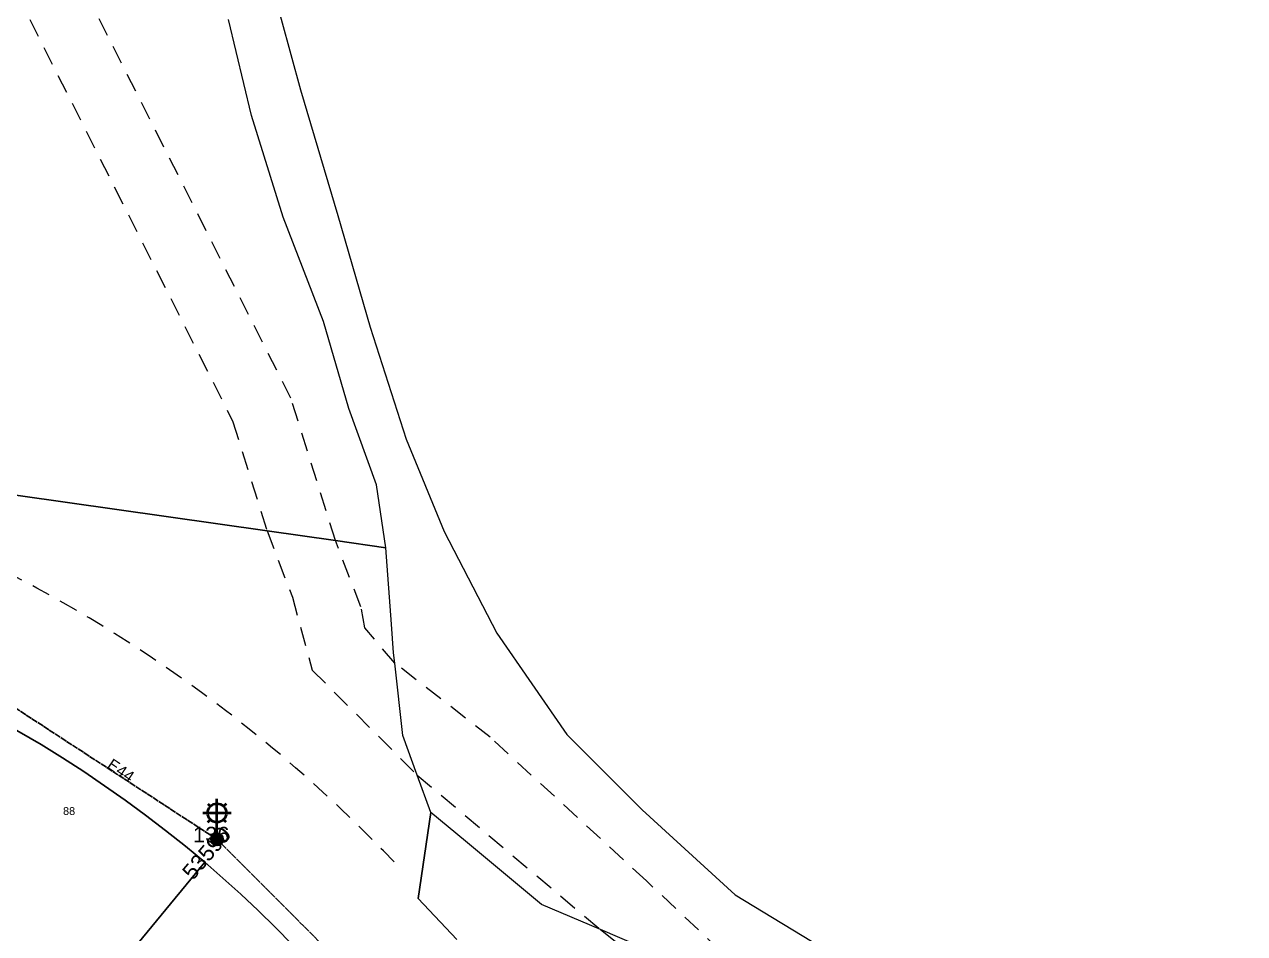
# Model space of a CAD drawing. Header units: metres. Extents: x 306724 to 308705, y 6252900 to 6254147.
# Drawn here: x 307790.9 to 307986, y 6253445.3 to 6253590.7 of the extents above; entities that cross this region are included whole.
import ezdxf
from ezdxf.enums import TextEntityAlignment as Align

# ---------------------------------------------------------------- set-up
doc = ezdxf.new("R2010")
doc.units = ezdxf.units.M
doc.linetypes.add('Cable Exist OH', pattern=[1, 1, 0])
doc.linetypes.add('Dash', pattern=[5, 3, -2])
doc.layers.get('0').update_dxf_attribs({"color": 6})
for name, color, linetype in [('_User Miscellaneous1', 7, 'Continuous'), ('Equip_SP_SL_EXT', 7, 'Continuous'), ('Mains_HV_EXT', 7, 'Continuous'), ('Mains_LV_EXT', 7, 'Continuous'), ('Mains_SL_EXT', 7, 'Continuous'), ('SupportsOH_SP_TR_HV_LV_SL_EXT', 7, 'Continuous')]:
    doc.layers.add(name, color=color, linetype=linetype)
for name, color, linetype, lineweight in [('Cadastre Developer_SP_EXT', 9, 'Continuous', 5), ('Cadastre Easements_SP_EXT', 9, 'Continuous', 5), ('Cadastre Land Parcels_SP_EXT', 9, 'Continuous', 5), ('Cadastre Roads_SP_EXT', 9, 'Continuous', 5)]:
    doc.layers.add(name, color=color, linetype=linetype, lineweight=lineweight)
doc.styles.add('iecARIAL', font='arial.ttf', dxfattribs={"height": 2})
doc.styles.add('POLE_LABEL', font='arial.ttf')
doc.styles.get("Standard").update_dxf_attribs({"font": 'arial.ttf'})

# ---------------------------------------------------------------- blocks, each defined once
blk = doc.blocks.new('SL_LANTERN_EXT')
at = {"lineweight": 40}
for p, q in [((0, 1.97), (0, 6.47)), ((-2.25, 4.22), (2.25, 4.22)), ((-1.46, 5.68), (-1.06, 5.28)), ((1.46, 5.68), (1.06, 5.28)), ((-1.46, 2.76), (-1.06, 3.16)), ((0, 0), (0, 2.72)), ((1.46, 2.76), (1.06, 3.16))]:
    blk.add_line(p, q, dxfattribs=at)
blk.add_circle((0, 4.22), 1.5, dxfattribs=at)
at = {"style": 'iecARIAL', "flags": 8}
blk.add_attdef('ASSET_NUM', (1.5, 1.5), '', height=2.5, dxfattribs=at)
for tag, p, height, flags in [('OPERATING_VOLTAGE', (0.98, -1.65), 0.2, 9), ('ORIENTATION', (0.98, -1.85), 0.2, 9), ('OWNED_BY', (0.98, -2.05), 0.2, 9), ('CONSTRUCTED_VOLTAGE', (0.98, -0.65), 0.2, 9), ('CONTROL_TYPE', (0.98, -0.85), 0.2, 9), ('LANTERN_PURPOSE', (0.98, -1.05), 0.2, 9), ('LANTERN_TYPE', (0.98, -1.25), 0.2, 9), ('NO_PHASES', (0.98, -1.45), 0.2, 9), ('LNUMBER', (2.18, -3.25), 2.5, 8), ('STATE', (0.98, -2.25), 0.2, 9), ('USAGE', (0.98, -2.45), 0.2, 9), ('CEXIST', (0.98, -2.65), 0.2, 9), ('CNEW', (0.98, -2.85), 0.2, 9), ('CNUMBER', (0.98, -3.05), 0.2, 9), ('CREMOVE', (0.98, -3.25), 0.2, 9), ('CREPLACE', (0.98, -3.45), 0.2, 9), ('LKINGHEIGHT', (0.98, -3.65), 0.2, 9), ('LBRACKET', (0.98, -3.85), 0.2, 9), ('LBRACKETVOCAB', (0.98, -4.05), 0.2, 9), ('LCATEGORY', (0.98, -4.25), 0.2, 9), ('LCHARGE1', (0.98, -4.45), 0.2, 9), ('LCHARGE1PERCENT', (0.98, -4.65), 0.2, 9), ('LCHARGE2', (0.98, -4.85), 0.2, 9), ('LCHARGE2PERCENT', (0.98, -5.05), 0.2, 9), ('LCHARGE3', (0.98, -5.25), 0.2, 9), ('LCHARGE3PERCENT', (0.98, -5.45), 0.2, 9), ('LEXIST', (0.98, -5.65), 0.2, 9), ('LLAMP', (0.98, -5.85), 0.2, 9), ('LLAMPVOCAB', (0.98, -6.05), 0.2, 9), ('LMAST', (0.98, -6.25), 0.2, 9), ('LMASTVOCAB', (0.98, -6.45), 0.2, 9), ('LNEW', (0.98, -6.65), 0.2, 9), ('LANTNUMBER', (0.98, -6.85), 0.2, 9), ('LOUTREACH', (0.98, -7.25), 0.2, 9), ('LOUTREACHVOCAB', (0.98, -7.45), 0.2, 9), ('LRATECODE', (0.98, -7.65), 0.2, 9), ('LREMOVE', (0.98, -7.85), 0.2, 9), ('STREETNAME', (0.98, -9.25), 0.2, 9), ('SUBURB', (0.98, -9.45), 0.2, 1), ('LREPLACE', (0.98, -8.05), 0.2, 9), ('LTYPE', (0.98, -8.25), 0.2, 9), ('LTYPEVOCAB', (0.98, -8.45), 0.2, 9), ('LEGEND', (0.98, -8.65), 0.2, 9), ('LOCATION', (0.98, -8.85), 0.2, 9), ('NOTES', (0.98, -9.05), 0.2, 9)]:
    blk.add_attdef(tag, p, '', height=height, dxfattribs=dict(flags=flags))
blk = doc.blocks.new('POLE_EXT')
blk.add_hatch(color=256).paths.add_polyline_path([(-1, 0, 1), (1, 0, 1)])
blk.add_lwpolyline([(-1, 0, 1), (1, 0, 1)], format="xyb", close=True)
for tag, height, flags, p in [('pNumber', 2.5, 8, (-17.84, 2.07)), ('OWNED_BY', 0.2, 9, (1.35, -0.4)), ('SPECIAL_USE', 0.2, 9, (1.35, -0.8)), ('STATE', 0.2, 9, (1.35, -1)), ('cLV', 0.2, 9, (1.35, -1.4)), ('hDepth', 0.2, 9, (1.35, -1.6)), ('hDia', 0.2, 9, (1.35, -1.8)), ('cHV', 0.2, 9, (1.35, -2)), ('PARENT', 0.2, 9, (1.35, -0.6)), ('USAGE', 0.2, 9, (1.35, -1.2)), ('cLinedev', 0.2, 9, (1.35, -3.4)), ('pExisting', 0.2, 9, (1.35, -3.8)), ('LBRACKET', 0.2, 9, (1.35, -2.2)), ('LExisting', 0.2, 9, (1.35, -2.4)), ('LANTNUMBER', 0.2, 9, (1.35, -2.6)), ('LOther', 0.2, 9, (1.35, -2.8)), ('LRemove', 0.2, 9, (1.35, -3)), ('LEGEND', 0.2, 9, (1.35, -3.2)), ('LOCATION', 0.2, 9, (1.35, -3.6)), ('PFNUMBER', 0.2, 9, (1.35, -4)), ('pFooting', 0.2, 9, (1.35, -4.4)), ('pNew', 0.2, 9, (1.35, -4.6)), ('pRelocate', 0.2, 9, (1.35, -5)), ('pRemove', 0.2, 9, (1.35, -5.2)), ('pReplace', 0.2, 9, (1.35, -5.4)), ('pStay', 0.2, 9, (1.35, -5.6)), ('pType', 0.2, 9, (1.35, -5.8)), ('NEWPFNUMBER', 0.2, 9, (1.35, -4.2)), ('cspan', 0.2, 9, (1.35, -6)), ('STREETNAME', 0.2, 9, (1.35, -6.2)), ('SUBURB', 0.2, 9, (1.35, -6.4)), ('OPERATED_BY', 0.2, 9, (1.36, -7.01)), ('NOTES', 0.2, 9, (1.35, -6.6)), ('MAINTAINED_BY', 0.2, 9, (1.36, -6.81))]:
    blk.add_attdef(tag, text='', height=height, dxfattribs=dict(flags=flags)).set_placement(p, align=Align.MIDDLE_LEFT)
at = {"style": 'POLE_LABEL'}
for tag, height, flags, p in [('ASSET_NUM', 2.5, 8, (2, 2)), ('STRUCTURE_PLANT_NUMBER', 0.2, 9, (1.35, 0.03)), ('STREET_CODE', 0.2, 9, (1.35, -0.2))]:
    blk.add_attdef(tag, text='', height=height, dxfattribs=dict(at, flags=flags)).set_placement(p, align=Align.MIDDLE_LEFT)
at = {"flags": 1}
blk.add_attdef('Z', (1.35, -7.33), '', height=0.2, dxfattribs=at)

msp = doc.modelspace()

# ---------------------------------------------------------------- linework, layer by layer
at = {"layer": '_User Miscellaneous1', "linetype": 'Continuous'}
for points in [[(307785.05, 6253414.66), (307819.73, 6253456.7), (307816.62, 6253459.27), (307813.46, 6253461.79), (307810.26, 6253464.24), (307807, 6253466.63), (307803.7, 6253468.95), (307800.36, 6253471.21), (307796.97, 6253473.4), (307793.53, 6253475.52), (307790.06, 6253477.58), (307786.54, 6253479.56), (307782.99, 6253481.48), (307779.4, 6253483.34), (307770.13, 6253429.77), (307785.05, 6253414.66)], [(307846.37, 6253429.09), (307843.95, 6253432.09), (307841.47, 6253435.02), (307838.94, 6253437.91), (307836.35, 6253440.75), (307833.71, 6253443.54), (307831.02, 6253446.28), (307828.27, 6253448.96), (307825.47, 6253451.59), (307822.62, 6253454.17), (307819.73, 6253456.7), (307785.05, 6253414.66), (307797.3, 6253402.25), (307800.75, 6253398.76), (307806.27, 6253402.43), (307846.37, 6253429.09)]]:
    msp.add_lwpolyline(points, close=True, dxfattribs=at)
at = {"layer": 'Cadastre Developer_SP_EXT', "linetype": 'Dash'}
msp.add_lwpolyline([(307715.59, 6253526.11, -0.168818), (307849.98, 6253456.76)], format="xyb", dxfattribs=at)
at = {"layer": 'Cadastre Easements_SP_EXT', "linetype": 'Dash'}
for points in [[(308005.21, 6253371.67), (307954.9, 6253396.51), (307943.02, 6253407.4), (307930.49, 6253418.88), (307922.13, 6253424.75), (307912.43, 6253433.87), (307905.92, 6253439), (307890.34, 6253453.73), (307865.37, 6253476.69), (307850.09, 6253488.57), (307845.31, 6253494.22), (307844.69, 6253497.58), (307840.6, 6253508.14), (307833.48, 6253530.94), (307767.38, 6253661.77)], [(307760.15, 6253653.97), (307824.23, 6253527.17), (307829.68, 6253509.69), (307833.73, 6253499.11), (307836.89, 6253487.45), (307853.69, 6253470.65), (307883, 6253445.92), (307910.89, 6253423.81), (307919.88, 6253413.29), (307928.39, 6253407.18), (307928.67, 6253406.98), (307948.73, 6253388.27), (307988.04, 6253368.42), (307998.86, 6253361.53), (308012.57, 6253354.14), (308027.17, 6253347.17), (308065.35, 6253328.21), (308074.81, 6253323.5), (308205.72, 6253357.35), (308216.42, 6253359.79), (308226.92, 6253362.19), (308327.63, 6253388.08)]]:
    msp.add_lwpolyline(points, dxfattribs=at)
at = {"layer": 'Cadastre Land Parcels_SP_EXT', "linetype": 'Continuous'}
for points in [[(307830.38, 6253597.28), (307835.01, 6253580.26), (307841, 6253560.17), (307846.15, 6253542.27), (307851.9, 6253524.38), (307857.99, 6253509.59), (307866.41, 6253493.35), (307877.63, 6253477.16), (307889.67, 6253465.09), (307904.54, 6253451.48), (307919.72, 6253442.27), (307932.33, 6253437.12), (307956.17, 6253429.98), (307973.85, 6253426.22), (307989.94, 6253422.23)], [(307342.24, 6253578.89), (307692.6, 6253529.15), (307725.61, 6253524.47), (307829.68, 6253509.69), (307840.6, 6253508.14), (307848.65, 6253507), (307847.16, 6253517.07), (307842.74, 6253529.28), (307838.68, 6253543.2), (307832.28, 6253559.87), (307827.18, 6253576.17), (307823.5, 6253591.49)], [(307889.19, 6253443.29), (307883, 6253445.92), (307873.56, 6253449.94), (307861.39, 6253460.07), (307855.88, 6253464.66), (307853.85, 6253450.88), (307860.01, 6253444.35)]]:
    msp.add_lwpolyline(points, dxfattribs=at)
at = {"layer": 'Cadastre Roads_SP_EXT', "linetype": 'Continuous'}
for points in [[(307860.01, 6253444.35), (307853.85, 6253450.88), (307855.88, 6253464.66), (307853.69, 6253470.65), (307851.39, 6253476.95), (307850.09, 6253488.57), (307849.91, 6253490.21), (307849.57, 6253494.79), (307848.65, 6253507), (307840.6, 6253508.14), (307829.68, 6253509.69), (307725.61, 6253524.47)], [(307790.06, 6253477.58), (307793.53, 6253475.52), (307796.97, 6253473.4), (307800.36, 6253471.21), (307803.7, 6253468.95), (307807, 6253466.63), (307810.26, 6253464.24), (307813.46, 6253461.79), (307816.62, 6253459.27), (307819.73, 6253456.7), (307822.62, 6253454.17), (307825.47, 6253451.59), (307828.27, 6253448.96), (307831.02, 6253446.28), (307833.71, 6253443.54)]]:
    msp.add_lwpolyline(points, dxfattribs=at)
at = {"layer": 'Mains_HV_EXT', "linetype": 'Cable Exist OH'}
msp.add_lwpolyline([(307723.44, 6253504.81), (307781.03, 6253486.85), (307821.67, 6253460.37), (307845.55, 6253436.48), (307845.6, 6253436.41)], dxfattribs=at)
at = {"layer": 'Mains_LV_EXT', "linetype": 'Cable Exist OH'}
for points in [[(307781.03, 6253486.85), (307821.67, 6253460.37)], [(307821.67, 6253460.37), (307845.55, 6253436.48)]]:
    msp.add_lwpolyline(points, dxfattribs=at)
at = {"layer": 'Mains_SL_EXT', "linetype": 'Cable Exist OH'}
for points in [[(307723.44, 6253504.81), (307781.03, 6253486.85), (307821.67, 6253460.37)], [(307821.67, 6253460.37), (307845.55, 6253436.48), (307871, 6253396.83)]]:
    msp.add_lwpolyline(points, dxfattribs=at)

# ---------------------------------------------------------------- block references
at = {"layer": 'Equip_SP_SL_EXT'}
ref = msp.add_blockref('SL_LANTERN_EXT', (307821.67, 6253460.37), dxfattribs=at)
ref.add_attrib('ASSET_NUM', '53590', dxfattribs={"layer": '0', "height": 2.5, "rotation": 49.3876, "style": 'iecARIAL'}).set_placement((307823.17, 6253461.87), align=Align.MIDDLE_RIGHT)
at = {"layer": 'SupportsOH_SP_TR_HV_LV_SL_EXT'}
ref = msp.add_blockref('POLE_EXT', (307821.67, 6253460.37), dxfattribs=at)
ref.add_attrib('ASSET_NUM', '136', dxfattribs={"layer": '0', "height": 2.5, "style": 'POLE_LABEL'}).set_placement((307823.67, 6253461.12), align=Align.MIDDLE_RIGHT)

# ---------------------------------------------------------------- texts
at = {"layer": '_User Miscellaneous1'}
msp.add_text('88', height=1.25, dxfattribs=at).set_placement((307797.05, 6253464.27))
at = {"layer": 'Mains_LV_EXT'}
msp.add_text('E44', height=1.8, rotation=325.7883, dxfattribs=at).set_placement((307803.96, 6253471.91))

doc.saveas('drawing.dxf')
